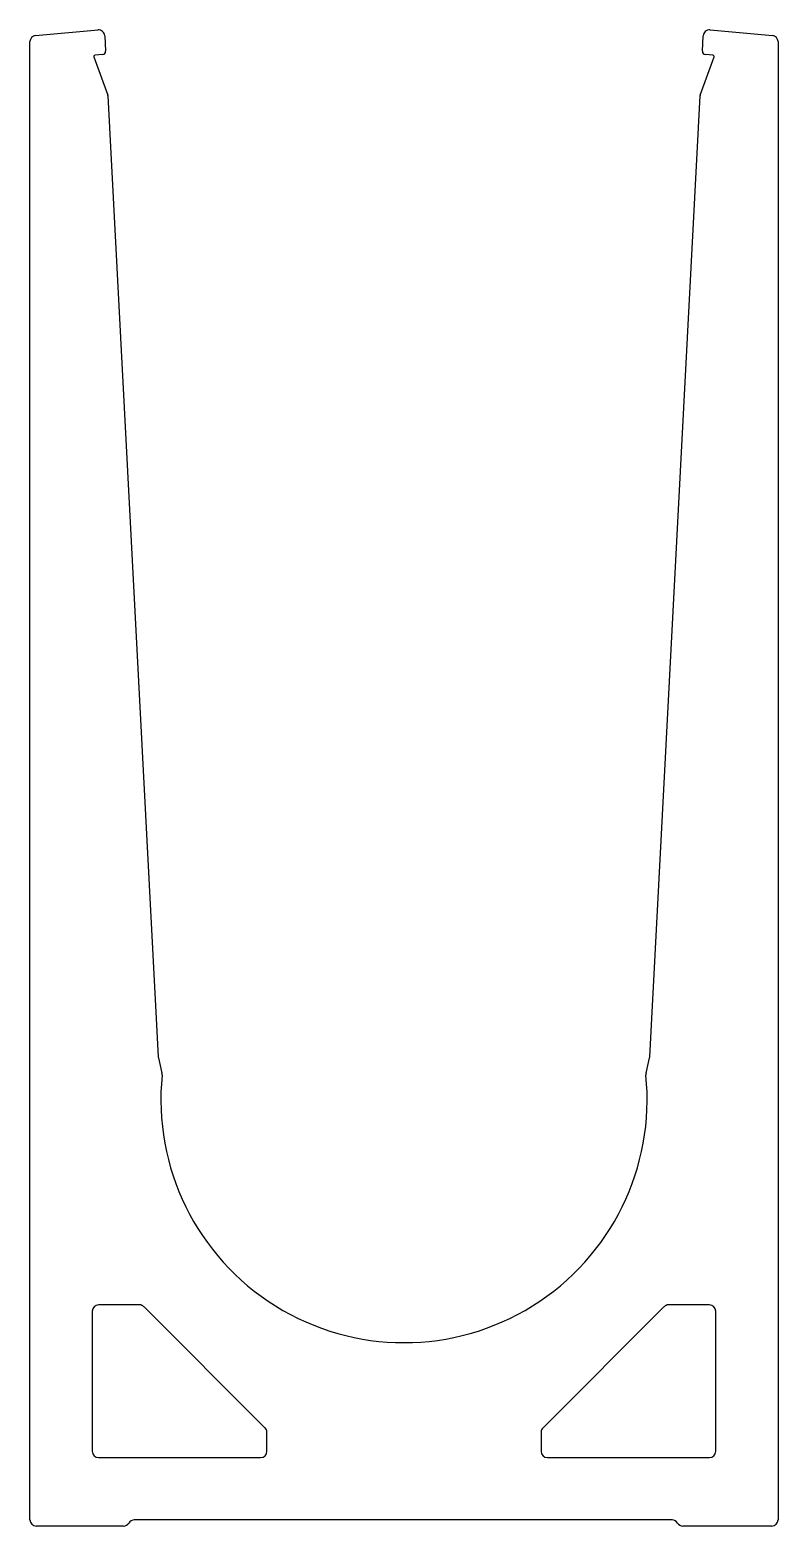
# Model space of a CAD drawing. Extents: x 2 to 62, y 2 to 122.
import ezdxf

# ---------------------------------------------------------------- set-up
doc = ezdxf.new("R2010")
doc.units = 0
doc.layers.get('0').update_dxf_attribs({"linetype": 'CONTINUOUS'})

msp = doc.modelspace()

# ---------------------------------------------------------------- linework, layer by layer
for p, q in [((2.38, 121.43), (7.38, 121.87)), ((7.92, 121.4), (7.99, 120.16)), ((55.85, 120.16), (55.91, 121.4)), ((56.46, 121.87), (61.46, 121.43)), ((1.92, 2.41), (1.92, 120.93)), ((61.92, 120.93), (61.92, 2.41)), ((7.05, 119.71), (8.16, 116.65)), ((7.76, 119.9), (7.13, 119.84)), ((55.68, 116.65), (56.79, 119.71)), ((56.7, 119.84), (56.08, 119.9)), ((8.18, 116.58), (12.21, 39.55)), ((51.63, 39.55), (55.66, 116.58)), ((12.22, 39.47), (12.51, 38.24)), ((51.33, 38.24), (51.61, 39.47)), ((10.71, 19.65), (7.42, 19.65)), ((20.77, 9.79), (11.07, 19.5)), ((52.77, 19.5), (43.07, 9.79)), ((56.42, 19.65), (53.13, 19.65)), ((6.92, 19.15), (6.92, 7.91)), ((56.92, 7.91), (56.92, 19.15)), ((20.92, 7.91), (20.92, 9.44)), ((42.92, 9.44), (42.92, 7.91)), ((7.42, 7.41), (20.42, 7.41)), ((43.42, 7.41), (56.42, 7.41)), ((53.42, 2.41), (10.29, 2.41)), ((9.42, 1.91), (2.42, 1.91)), ((61.42, 1.91), (54.29, 1.91))]:
    msp.add_line(p, q)
for centre, radius, start, end in [((2.42, 120.93), 0.5, 95, 180), ((7.42, 121.37), 0.5, 3, 95), ((56.41, 121.37), 0.5, 85, 177), ((61.42, 120.93), 0.5, 0, 85), ((7.74, 120.15), 0.25, 275, 3), ((56.1, 120.15), 0.25, 177, 265), ((7.14, 119.74), 0.1, 95, 200), ((56.69, 119.74), 0.1, 340, 85), ((7.93, 116.57), 0.25, 3, 20), ((55.91, 116.57), 0.25, 160, 177), ((12.71, 39.58), 0.5, 183, 193), ((51.13, 39.58), 0.5, 347, 357), ((31.92, 36.12), 19.5, 174.2412, 5.7588), ((12.02, 38.13), 0.5, 354.2412, 13), ((51.82, 38.13), 0.5, 167, 185.7588), ((7.42, 19.15), 0.5, 90, 180), ((10.71, 19.15), 0.5, 45, 90), ((53.13, 19.15), 0.5, 90, 135), ((56.42, 19.15), 0.5, 0, 90), ((20.42, 9.44), 0.5, 0, 45), ((43.42, 9.44), 0.5, 135, 180), ((7.42, 7.91), 0.5, 180, 270), ((20.42, 7.91), 0.5, 270, 0), ((43.42, 7.91), 0.5, 180, 270), ((56.42, 7.91), 0.5, 270, 0), ((2.42, 2.41), 0.5, 180, 270), ((10.29, 1.91), 0.5, 90, 150), ((53.42, 1.91), 0.5, 30, 90), ((61.42, 2.41), 0.5, 270, 0), ((9.42, 2.41), 0.5, 270, 330), ((54.29, 2.41), 0.5, 210, 270)]:
    msp.add_arc(centre, radius, start, end)

doc.saveas('drawing.dxf')
